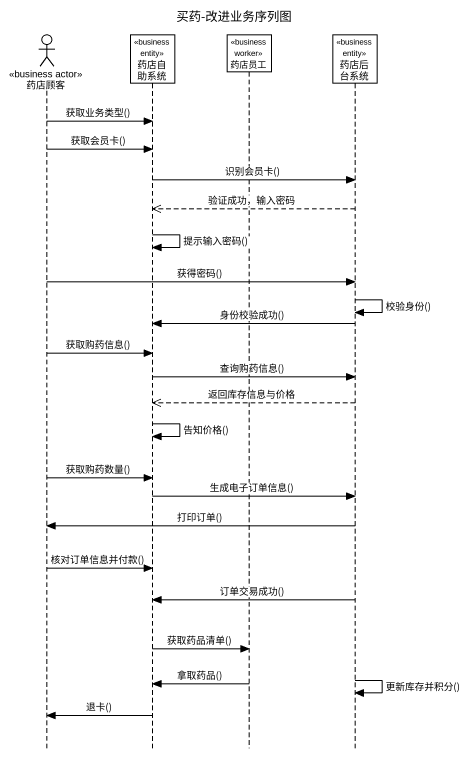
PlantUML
@startuml
title 买药-改进业务序列图
hide footbox
actor 药店顾客 <<business actor>>
participant 药店自助系统 <<business entity>>
participant 药店员工 <<business worker>>
participant 药店后台系统 <<business entity>>

药店顾客 -> 药店自助系统 : 获取业务类型()
药店顾客 -> 药店自助系统 : 获取会员卡()
药店自助系统 -> 药店后台系统 : 识别会员卡()
药店后台系统 -->> 药店自助系统 : 验证成功，输入密码
药店自助系统 -> 药店自助系统 : 提示输入密码()
药店顾客 -> 药店后台系统 : 获得密码()
药店后台系统 -> 药店后台系统 : 校验身份()
药店后台系统 -> 药店自助系统 : 身份校验成功()
药店顾客 -> 药店自助系统 : 获取购药信息()
药店自助系统 -> 药店后台系统 : 查询购药信息()
药店后台系统 -->> 药店自助系统 : 返回库存信息与价格
药店自助系统 -> 药店自助系统 : 告知价格()
药店顾客 -> 药店自助系统 : 获取购药数量()
药店自助系统 -> 药店后台系统 : 生成电子订单信息()
药店后台系统 -> 药店顾客 : 打印订单()
药店顾客 -> 药店自助系统 : 核对订单信息并付款()
药店后台系统 -> 药店自助系统 : 订单交易成功()
药店自助系统 -> 药店员工 : 获取药品清单()
药店后台系统 -> 药店后台系统 : 更新库存并积分()
药店员工 -> 药店自助系统 : 拿取药品()
药店自助系统 -> 药店顾客 : 退卡()
@enduml
